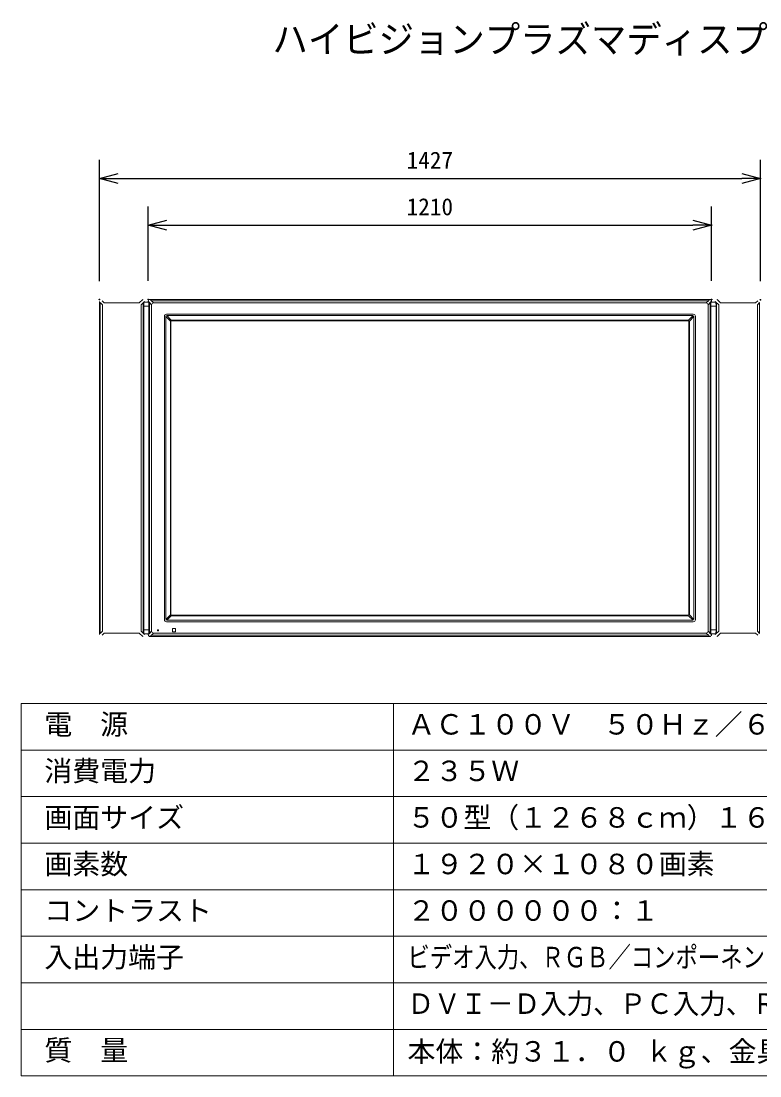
# Model space of a CAD drawing. Units: millimetres, scale not verified. Extents: x -62 to 63, y -57 to 57.
# Drawn here: x -62.5 to 16.9, y -56.5 to 56.8 of the extents above; entities that cross this region are included whole.
import ezdxf
from ezdxf.enums import TextEntityAlignment as Align

# ---------------------------------------------------------------- set-up
doc = ezdxf.new("R2010")
doc.units = ezdxf.units.MM
doc.header["$LTSCALE"] = 0.125
doc.header["$PDMODE"] = 32
doc.header["$PDSIZE"] = 0.0625
for name, color, linetype in [('0-0_0', 7, 'Continuous'), ('0-2_MOJI1', 7, 'Continuous'), ('0-4_DEFPOINTS', 7, 'Continuous'), ('0-6_SUNPO', 7, 'Continuous')]:
    doc.layers.add(name, color=color, linetype=linetype)
doc.layers.add('0-1_WAKU', color=1, linetype='Continuous', lineweight=18)
doc.layers.add('0-5_GAIKEI', color=1, linetype='Continuous', lineweight=18)
doc.styles.add('ＭＳ ゴシック', font='')
doc.styles.get('ＭＳ ゴシック').set_extended_font_data('MS Gothic')

# ---------------------------------------------------------------- blocks, each defined once
blk = doc.blocks.new('_OPEN30')
at = {"layer": '0-0_0'}
blk.add_line((0, 0), (-1, 0), dxfattribs=at)
blk.add_lwpolyline([(-1, 0.26795), (0, 0), (-1, -0.26795)], dxfattribs=at)
blk = doc.blocks.new('D6')
at = {"layer": '0-4_DEFPOINTS'}
for p in [(20.77, 47.2618), (-50.2204, 34.2509), (20.77, 34.2382)]:
    blk.add_point(p, dxfattribs=at)
at = {"layer": '0-6_SUNPO'}
for p, q in [((-50.2204, 36.2509), (-50.2204, 49.2618)), ((20.77, 36.2382), (20.77, 49.2618)), ((-48.2204, 47.2618), (18.77, 47.2618))]:
    blk.add_line(p, q, dxfattribs=at)
at = {"layer": '0-6_SUNPO', "xscale": 2, "yscale": 2, "rotation": 180}
blk.add_blockref('_OPEN30', (-50.2204, 47.2618), dxfattribs=at)
at = {"layer": '0-6_SUNPO', "xscale": 2, "yscale": 2}
blk.add_blockref('_OPEN30', (20.77, 47.2618), dxfattribs=at)
at = {"layer": '0-6_SUNPO', "style": 'ＭＳ ゴシック'}
blk.add_text('1427', height=1.833, dxfattribs=at).set_placement((-17.2252, 47.7618), align=Align.BOTTOM_LEFT)
blk = doc.blocks.new('D5')
at = {"layer": '0-4_DEFPOINTS'}
for p in [(15.5248, 42.2618), (-44.9752, 34.2618), (15.5248, 34.2618)]:
    blk.add_point(p, dxfattribs=at)
at = {"layer": '0-6_SUNPO'}
for p, q in [((-44.9752, 36.2618), (-44.9752, 44.2618)), ((15.5248, 36.2618), (15.5248, 44.2618)), ((-42.9752, 42.2618), (13.5248, 42.2618))]:
    blk.add_line(p, q, dxfattribs=at)
at = {"layer": '0-6_SUNPO', "xscale": 2, "yscale": 2, "rotation": 180}
blk.add_blockref('_OPEN30', (-44.9752, 42.2618), dxfattribs=at)
at = {"layer": '0-6_SUNPO', "xscale": 2, "yscale": 2}
blk.add_blockref('_OPEN30', (15.5248, 42.2618), dxfattribs=at)
at = {"layer": '0-6_SUNPO', "style": 'ＭＳ ゴシック'}
blk.add_text('1210', height=1.833, dxfattribs=at).set_placement((-17.2252, 42.7618), align=Align.BOTTOM_LEFT)

msp = doc.modelspace()

# ---------------------------------------------------------------- linework, layer by layer
at = {"layer": '0-1_WAKU', "color": 4}
for p, q in [((-62.4997, -16.5001), (-62.4997, -56.5001)), ((-62.4997, -16.5001), (62.5003, -16.5001)), ((-22.4997, -16.5001), (-22.4997, -56.5001)), ((62.5003, -56.5001), (-62.4997, -56.5001))]:
    msp.add_line(p, q, dxfattribs=at)
at = {"layer": '0-1_WAKU'}
for p, q in [((-62.4997, -21.5001), (62.5003, -21.5001)), ((-62.4997, -26.5001), (62.5003, -26.5001)), ((-62.4997, -31.5001), (62.5003, -31.5001)), ((-62.4997, -36.5001), (62.5003, -36.5001)), ((-62.4997, -41.5001), (62.5003, -41.5001)), ((-62.4997, -46.5001), (62.5003, -46.5001)), ((-62.4997, -51.5001), (62.5003, -51.5001))]:
    msp.add_line(p, q, dxfattribs=at)
at = {"layer": '0-5_GAIKEI', "color": 7}
for p, q in [((-54.0848, 26.6823), (-54.0849, 26.6823)), ((-54.0848, 26.6823), (-54.0848, -9.0985)), ((-49.3924, 26.8835), (-49.3923, 26.8836)), ((-49.3203, 26.6169), (-49.3336, 26.1592)), ((-49.3336, 26.1591), (-49.3336, -8.5753)), ((-48.7834, 26.6169), (-49.3203, 26.6169)), ((-49.2397, 26.6169), (-49.2397, 26.6894)), ((-48.8396, 26.6922), (-48.8396, 26.6169)), ((-48.7834, 26.6169), (-48.7703, 26.1669)), ((-48.7703, -8.5831), (-48.7703, 26.1669)), ((11.4606, 26.8919), (-48.6399, 26.8919)), ((11.6041, 26.6169), (11.591, 26.1669)), ((11.591, -8.5831), (11.591, 26.1669)), ((11.6041, 26.6169), (12.1411, 26.6169)), ((11.6604, 26.6922), (11.6604, 26.6169)), ((12.0604, 26.6169), (12.0604, 26.6894)), ((12.1411, 26.6169), (12.1544, 26.1592)), ((12.1544, 26.1591), (12.1544, -8.5753)), ((12.2131, 26.8835), (12.2131, 26.8836)), ((-49.3203, -9.0331), (-49.3336, -8.5753)), ((-48.7834, -9.0331), (-49.3203, -9.0331)), ((-49.2397, -9.1056), (-49.2397, -9.0331)), ((-48.8396, -9.0331), (-48.8396, -9.1083)), ((-48.7703, -8.5831), (-48.7834, -9.0331)), ((11.591, -8.5831), (11.6041, -9.0331)), ((11.6041, -9.0331), (12.1411, -9.0331)), ((11.6604, -9.0331), (11.6604, -9.1083)), ((12.0604, -9.1056), (12.0604, -9.0331)), ((12.1411, -9.0331), (12.1544, -8.5753)), ((-49.3923, -9.2997), (-49.3923, -9.2998)), ((11.4606, -9.3081), (-48.6399, -9.3081)), ((12.2131, -9.2997), (12.2131, -9.2998))]:
    msp.add_line(p, q, dxfattribs=at)
at = {"layer": '0-5_GAIKEI'}
for p, q in [((-54.0025, 26.5538), (-54.0025, -8.9699)), ((-54.0024, 26.5538), (-53.7688, 26.3192)), ((-53.5688, 26.5191), (-53.8051, 26.7547)), ((-53.7688, 26.3192), (-53.7688, -8.7353)), ((-49.8097, 26.5191), (-53.5688, 26.5191)), ((-49.4393, 26.8892), (-49.8097, 26.5191)), ((-49.6098, 26.3191), (-49.2397, 26.6896)), ((-49.6098, 26.3191), (-49.6098, -8.7353)), ((-49.3761, 26.553), (-49.3761, -8.9691)), ((-48.7703, 26.1591), (-49.3336, 26.1591)), ((-49.2397, 26.6894), (-49.2396, 26.6894)), ((-48.8396, 26.6922), (-48.7042, 26.5568)), ((-48.7042, 26.5588), (-48.4774, 26.332)), ((-48.7042, -8.9749), (-48.7042, 26.5588)), ((-48.5045, 26.7565), (-48.6399, 26.8919)), ((-48.2797, 26.5297), (-48.5065, 26.7565)), ((11.3272, 26.7565), (-48.5065, 26.7565)), ((-48.2797, 26.5297), (11.1004, 26.5297)), ((11.1004, 26.5297), (11.3272, 26.7565)), ((11.2981, 26.332), (11.2981, -8.7481)), ((11.3252, 26.7565), (11.4606, 26.8919)), ((11.6604, 26.6922), (11.525, 26.5568)), ((11.591, 26.1591), (12.1544, 26.1591)), ((12.4305, 26.3191), (12.0604, 26.6896)), ((12.0604, 26.6894), (12.0604, 26.6894)), ((12.1968, 26.553), (12.1968, -8.9691)), ((12.2601, 26.8892), (12.6305, 26.5191)), ((12.4305, 26.3191), (12.4305, -8.7353)), ((12.6305, 26.5191), (16.3896, 26.5191)), ((16.3896, 26.5191), (16.6259, 26.7547)), ((16.8232, 26.5538), (16.5896, 26.3192)), ((16.5896, 26.3192), (16.5896, -8.7353)), ((16.8232, 26.5538), (16.8232, -8.9699)), ((-47.1036, 25.0862), (-47.1036, -7.5023)), ((-46.945, 25.0793), (-46.9448, 25.0609)), ((-46.9448, 25.0609), (-46.9448, -7.477)), ((-46.4571, 24.5709), (-46.9448, 25.0609)), ((-46.8789, 25.3109), (9.6996, 25.3109)), ((-46.8542, 25.1521), (-46.872, 25.1523)), ((-46.8542, 25.1521), (9.675, 25.1521)), ((-46.8542, 25.1521), (-46.3662, 24.6619)), ((9.675, 25.1521), (9.187, 24.6619)), ((9.2779, 24.5709), (9.7656, 25.0609)), ((9.675, 25.1521), (9.6927, 25.1523)), ((9.7658, 25.0793), (9.7656, 25.0609)), ((9.7656, 25.0609), (9.7656, -7.477)), ((9.9243, 25.0862), (9.9243, -7.5023)), ((-46.4644, -6.941), (-46.4644, 24.5249)), ((-46.4046, 24.5102), (-46.4046, -6.9263)), ((9.1408, 24.6693), (-46.3201, 24.6693)), ((9.1261, 24.6094), (-46.3054, 24.6094)), ((9.2254, 24.5102), (9.2254, -6.9263)), ((9.2852, -6.941), (9.2852, 24.5249)), ((-46.9448, -7.477), (-46.945, -7.4954)), ((-46.9448, -7.477), (-46.4571, -6.9871)), ((9.6996, -7.727), (-46.8789, -7.727)), ((-46.872, -7.5685), (-46.8542, -7.5683)), ((-46.3662, -7.078), (-46.8542, -7.5683)), ((9.675, -7.5683), (-46.8542, -7.5683)), ((-46.3201, -7.0854), (9.1408, -7.0854)), ((9.1261, -7.0256), (-46.3054, -7.0256)), ((9.187, -7.078), (9.675, -7.5683)), ((9.7656, -7.477), (9.2779, -6.9871)), ((9.6927, -7.5685), (9.675, -7.5683)), ((9.7656, -7.477), (9.7658, -7.4954)), ((-54.0024, -8.9699), (-53.7688, -8.7353)), ((-53.5688, -8.9353), (-53.8051, -9.1709)), ((-49.8097, -8.9353), (-53.5688, -8.9353)), ((-49.4393, -9.3053), (-49.8098, -8.9353)), ((-49.2397, -9.1057), (-49.6098, -8.7353)), ((-49.3336, -8.5753), (-48.7718, -8.5753)), ((-48.7042, -8.9729), (-48.8396, -9.1083)), ((-48.7834, -9.0331), (-48.8017, -9.0331)), ((-48.5065, -9.1727), (-48.2797, -8.9458)), ((11.1004, -8.9458), (-48.2797, -8.9458)), ((-47.8459, -8.6893), (-47.8459, -8.5768)), ((-47.8459, -8.5768), (-47.7334, -8.5768)), ((-47.8459, -8.6893), (-47.7334, -8.6893)), ((-47.7334, -8.6893), (-47.7334, -8.5768)), ((-46.2496, -8.7832), (-46.2496, -8.483)), ((-46.2247, -8.4581), (-45.9245, -8.4581)), ((-46.2247, -8.8081), (-45.9245, -8.8081)), ((-45.8996, -8.7832), (-45.8996, -8.483)), ((11.3272, -9.1727), (11.1004, -8.9458)), ((11.2981, -8.7481), (11.525, -8.9749)), ((11.525, -8.9729), (11.6604, -9.1083)), ((12.1544, -8.5753), (11.5926, -8.5753)), ((11.6041, -9.0331), (11.6224, -9.0331)), ((12.0604, -9.1057), (12.4305, -8.7353)), ((12.2601, -9.3053), (12.6305, -8.9353)), ((12.6305, -8.9353), (16.3896, -8.9353)), ((16.3896, -8.9353), (16.6259, -9.1709)), ((16.8232, -8.9699), (16.5896, -8.7353)), ((-54.0848, -9.0985), (-54.0849, -9.0985)), ((-49.2397, -9.1056), (-49.2396, -9.1056)), ((-49.2396, -9.1056), (-49.2396, -9.1056)), ((-48.6399, -9.3081), (-48.5045, -9.1727)), ((-48.5065, -9.1727), (11.3272, -9.1727)), ((11.4606, -9.3081), (11.3252, -9.1727)), ((12.0604, -9.1056), (12.0604, -9.1056)), ((12.0604, -9.1056), (12.0604, -9.1056))]:
    msp.add_line(p, q, dxfattribs=at)
for points in [[(-48.4774, 26.332), (-48.4774, -8.7481), (-48.7042, -8.9749)], [(11.525, -8.9749), (11.525, 26.5588), (11.2981, 26.332)]]:
    msp.add_lwpolyline(points, dxfattribs=at)
at = {"layer": '0-5_GAIKEI', "color": 7}
for centre, major_axis, start_param, end_param in [((-48.6394, 26.6917), (-0.1418, 0.1418), 5.49915667, 7.06721394), ((11.4601, 26.6917), (0.1418, 0.1418), 5.49915667, 7.06721394), ((-48.6394, -9.1078), (0.1418, 0.1418), 2.35756402, 3.92562129), ((11.4601, -9.1078), (-0.1418, 0.1418), 2.35756402, 3.92562129)]:
    msp.add_ellipse(centre, major_axis=major_axis, ratio=0.997265, start_param=start_param, end_param=end_param, dxfattribs=at)
at = {"layer": '0-5_GAIKEI'}
for centre, major_axis, ratio, start_param, end_param in [((-47.9181, 25.9704), (-0.5022, 0.5022), 0.49281, 5.8722213, 6.69414931), ((10.7389, 25.9704), (0.5022, 0.5022), 0.49281, 5.8722213, 6.69414931), ((-46.8783, 25.0856), (-0.1595, 0.1595), 0.997265, 5.49915667, 7.06721394), ((9.699, 25.0856), (0.1595, 0.1595), 0.997265, 5.49915667, 7.06721394), ((-46.3116, 24.5209), (-0.1285, 0.0852), 0.971946, 0.26177728, 0.57260979), ((-46.3039, 24.5087), (-0.0718, 0.0718), 0.985257, 5.50521349, 7.06115713), ((-46.3161, 24.5164), (-0.0853, 0.1284), 0.972012, 5.71009044, 6.02162232), ((9.1246, 24.5087), (0.0718, 0.0718), 0.985257, 5.50521349, 7.06115713), ((9.1369, 24.5164), (0.0853, 0.1284), 0.972012, 0.26156299, 0.57309487), ((9.1323, 24.5209), (0.1285, 0.0852), 0.971946, 5.71057552, 6.02140803), ((-46.8783, -7.5017), (0.1595, 0.1595), 0.997265, 2.35756402, 3.92562129), ((-46.3116, -6.9371), (0.1285, 0.0852), 0.971946, 2.56898286, 2.87981537), ((-46.3039, -6.9248), (0.0718, 0.0718), 0.985257, 2.36362083, 3.91956448), ((-46.3161, -6.9326), (0.0853, 0.1284), 0.972012, 3.40315564, 3.71468752), ((9.1246, -6.9248), (-0.0718, 0.0718), 0.985257, 2.36362083, 3.91956448), ((9.1369, -6.9326), (-0.0853, 0.1284), 0.972012, 2.56849779, 2.88002967), ((9.1323, -6.9371), (-0.1285, 0.0852), 0.971946, 3.40336994, 3.71420244), ((9.699, -7.5017), (-0.1595, 0.1595), 0.997265, 2.35756402, 3.92562129), ((-47.9181, -8.3866), (0.5022, 0.5022), 0.49281, 2.73062865, 3.55255666), ((-46.2245, -8.4832), (-0.0178, 0.0178), 0.992433, 5.50158524, 7.06478537), ((-46.2245, -8.783), (0.0178, 0.0178), 0.992433, 2.35999259, 3.92319272), ((-45.9247, -8.4832), (0.0178, 0.0178), 0.992433, 5.50158524, 7.06478537), ((-45.9247, -8.783), (-0.0178, 0.0178), 0.992433, 2.35999259, 3.92319272), ((10.7389, -8.3866), (-0.5022, 0.5022), 0.49281, 2.73062865, 3.55255666)]:
    msp.add_ellipse(centre, major_axis=major_axis, ratio=ratio, start_param=start_param, end_param=end_param, dxfattribs=at)

# ---------------------------------------------------------------- block references
at = {"layer": '0-6_SUNPO'}
for name in ['D6', 'D5']:
    msp.add_blockref(name, (-3.8644, -7.3779), dxfattribs=at)

# ---------------------------------------------------------------- texts
at = {"layer": '0-2_MOJI1', "style": 'ＭＳ ゴシック'}
for s, height, width, p in [('ハイビジョンプラズマディスプレイスピーカ付', 2.933, 0.95, (-35.4997, 52.4999)), ('ビデオ入力、ＲＧＢ／コンポーネントビデオ入力、ＨＤＭＩ入力', 2.199, 0.8, (-20.9997, -45.5001)), ('ＤＶＩ－Ｄ入力、ＰＣ入力、ＲＳ２３２Ｃ、音声入力', 2.199, 0.95, (-20.9997, -50.5001))]:
    msp.add_text(s, height=height, dxfattribs=dict(at, width=width)).set_placement(p, align=Align.BOTTOM_LEFT)
for s, p in [('電  源', (-59.9997, -20.5001)), ('ＡＣ１００Ｖ\u3000５０Ｈｚ／６０Ｈｚ', (-20.9997, -20.5001)), ('消費電力', (-59.9997, -25.5001)), ('２３５Ｗ', (-20.9997, -25.5001)), ('画面サイズ', (-59.9997, -30.5001)), ('５０型（１２６８ｃｍ）１６：９', (-20.9997, -30.5001)), ('画素数', (-59.9997, -35.5001)), ('１９２０×１０８０画素', (-20.9997, -35.5001)), ('コントラスト', (-59.9997, -40.5001)), ('２００００００：１', (-20.9997, -40.5001)), ('入出力端子', (-59.9997, -45.5001)), ('質\u3000量', (-59.9997, -55.5001)), ('本体：約３１．０ ｋｇ、金具：２ ｋｇ', (-20.9997, -55.626))]:
    msp.add_text(s, height=2.199, dxfattribs=at).set_placement(p, align=Align.BOTTOM_LEFT)

doc.saveas('drawing.dxf')
